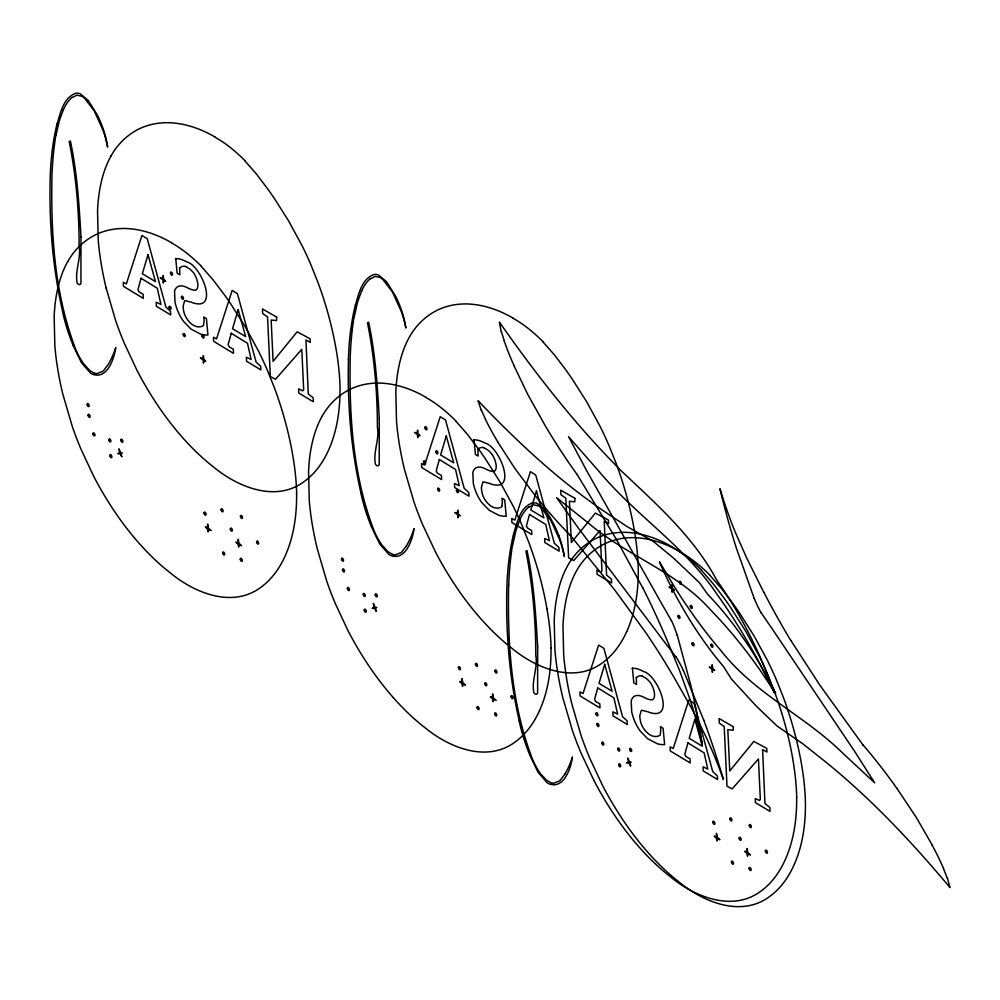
<?xml version="1.0" encoding="UTF-8"?>
<svg xmlns="http://www.w3.org/2000/svg" width="1000" height="1000" viewBox="0 0 1000 1000"><rect width="100%" height="100%" fill="white"/><g stroke="black" fill="none" stroke-linecap="round" stroke-linejoin="round"><path stroke-width="1.5" d="M296.588 493.425C296.887 514.812 293.863 536.575 285.05 556.2A214.525 110.463 67.2 0 1 260.9 587.288C232.463 608.638 194.325 592.888 170.037 572.688A208.475 107.35 67.2 0 1 138.863 543.013A202.025 104.038 67.2 0 1 93.763 476.45L80.862 448.913A186.912 96.25 67.2 0 1 72.337 426.625L62.787 393.963A202.75 104.4 67.2 0 1 54.862 346.138L54.15 316.712A179.325 92.338 67.2 0 1 67.688 261.637M551 648.012C551.3 669.388 548.275 691.162 539.462 710.788M796.637 797.262C796.938 818.637 793.913 840.413 785.1 860.037A214.525 110.463 67.2 0 1 760.95 891.112C732.513 912.475 694.375 896.725 670.088 876.513A208.475 107.35 67.2 0 1 638.913 846.85A202.025 104.038 67.2 0 1 593.825 780.288M348.475 359.325C347.275 404.05 350.962 448.975 360.875 492.638M508.625 585.05C507.45 641.7 510.938 700.288 530.513 753.925A37.925 19.525 67.2 0 0 540.9 774.188L546.337 780.037L550.975 782.825A23.138 11.912 67.2 0 0 553.837 783.162L559.712 780.863L564.938 774.15M115.75 347.762C114.15 358.812 107.263 379.825 92.325 374.212A20.3 10.45 67.2 0 1 90.487 373.075L81.45 362.725L73.225 345.712M414.025 529C412.425 540.037 405.538 561.062 390.6 555.45A20.3 10.45 67.2 0 1 388.762 554.3L379.725 543.962L371.5 526.95A104.6 53.863 67.2 0 1 360.812 492.625M572.413 757.387C570.812 768.438 563.925 789.45 549 783.838A20.3 10.45 67.2 0 1 547.15 782.7L538.112 772.35L529.888 755.337M56 135.375L59.312 120.787L63.375 109.575M354.288 316.613L357.587 302.025L361.662 290.812M512.675 545L515.975 530.413L520.05 519.2M501.9 505.863L502.337 502.35A18.2 9.375 67.2 0 0 502.013 498.288L504.712 499.888L506.238 516.213L504.862 516.263A56.55 29.112 67.2 0 1 498.862 515.337L489.25 510.312L481.763 502.587A27.538 14.175 67.2 0 1 473.3 483.325L472.825 472.612A15.987 8.238 67.2 0 1 473.438 470.812L473.663 470.363A20.575 10.6 67.2 0 1 478.688 467.088C484.275 466.625 488.725 472.238 494.25 471.325M57.162 123.8C60.475 112.75 63.45 97.537 75.75 93.3A25 12.875 67.2 0 1 80.113 93.7L88.275 100.487L97.375 115.075A61.675 31.762 67.2 0 1 101.088 123.275L102.137 125.962A58.038 29.887 67.2 0 1 107.613 146.8M355.438 305.025C358.75 293.988 361.725 278.775 374.025 274.538A25 12.875 67.2 0 1 378.387 274.938L386.55 281.712L395.65 296.312A61.675 31.762 67.2 0 1 399.363 304.513L400.412 307.188A58.038 29.887 67.2 0 1 405.887 328.025L404.425 321.625A69.713 35.9 67.2 0 0 401.35 311.562L392.562 292.2L383.137 279.825A20.875 10.75 67.2 0 0 380.238 277.488L375.3 276.413L370.462 278.738M513.825 533.413C517.137 522.375 520.112 507.163 532.413 502.925M626.712 631.65C635.525 612.025 638.55 590.25 638.25 568.875A183.725 94.612 67.2 0 0 634.188 529.625A209.838 108.05 67.2 0 0 616.087 463.3L609.25 446.188A191.375 98.55 67.2 0 0 600.2 426.6L586.962 402.25L572.4 379.325A272.362 140.25 67.2 0 0 565.763 369.812L554.575 355.087L542.975 341.875M406.538 545.763L401.325 552.475L395.45 554.788A23.138 11.912 67.2 0 1 392.587 554.462M111.1 155.863C119.087 141.5 132.375 129.987 148.262 125.363A232.475 119.712 67.2 0 1 169.1 122.725C185.325 123.25 200.987 128.85 214.925 136.938M67.713 261.65C75.7 247.288 88.987 235.775 104.887 231.15A232.475 119.712 67.2 0 1 125.712 228.512C141.938 229.037 157.6 234.638 171.537 242.738M322.125 416.238C330.112 401.875 343.4 390.363 359.3 385.737A232.475 119.712 67.2 0 1 380.125 383.1C396.35 383.625 412.013 389.225 425.95 397.312M72.188 97.5L77.025 95.175L81.962 96.287A20.875 10.75 67.2 0 1 84.85 98.612L94.288 110.962L103.075 130.338A69.713 35.9 67.2 0 1 106.15 140.387L107.625 146.8M528.85 507.125L533.688 504.8L538.625 505.913A20.875 10.75 67.2 0 1 541.512 508.237L550.95 520.588L559.738 539.963A69.713 35.9 67.2 0 1 562.812 550.013L564.3 556.425A58.038 29.887 67.2 0 0 558.837 535.575M175.512 258.562L177.6 258.663A49.062 25.263 67.2 0 1 186.663 261.837C200.912 264.95 219.387 310.738 193.675 303.075A40.688 20.95 67.2 0 1 191.488 302.225L185.075 300.625A8.35 4.3 67.2 0 0 184.562 300.9L183.113 306.262A17.038 8.775 67.2 0 0 183.55 310.113C184.5 318.6 194.15 330.55 203.162 325.825A9.588 4.938 67.2 0 0 203.625 324.625L204.062 321.112A18.2 9.375 67.2 0 0 203.738 317.05L206.438 318.65L207.95 334.975L206.588 335.025A56.55 29.112 67.2 0 1 200.588 334.1L190.975 329.075L183.487 321.35A27.538 14.175 67.2 0 1 175.012 302.087L174.537 291.388A15.987 8.238 67.2 0 1 175.15 289.587L175.375 289.137A20.575 10.6 67.2 0 1 180.413 285.863C186 285.387 190.45 291.012 195.975 290.087A10.15 5.225 67.2 0 0 197.638 282.663L196.737 279.113A17.712 9.125 67.2 0 0 193.988 273.35A24.038 12.375 67.2 0 0 189.288 268.625L185.7 266.613M473.787 439.8L475.875 439.9A49.062 25.263 67.2 0 1 484.938 443.062C499.188 446.175 517.675 491.962 491.95 484.3A40.688 20.95 67.2 0 1 489.762 483.462L483.35 481.863A8.35 4.3 67.2 0 0 482.837 482.125L481.388 487.5A17.038 8.775 67.2 0 0 481.825 491.35C482.775 499.837 492.425 511.788 501.438 507.062A9.588 4.938 67.2 0 0 501.9 505.85M632.175 668.188L634.275 668.288A49.062 25.263 67.2 0 1 643.325 671.45C657.575 674.562 676.062 720.362 650.337 712.7A40.688 20.95 67.2 0 1 648.15 711.85L641.737 710.25A8.35 4.3 67.2 0 0 641.225 710.525L639.775 715.888A17.038 8.775 67.2 0 0 640.212 719.737C641.162 728.225 650.812 740.175 659.825 735.45A9.588 4.938 67.2 0 0 660.288 734.237L660.725 730.738A18.2 9.375 67.2 0 0 660.4 726.675L663.1 728.275L664.625 744.6L663.25 744.65A56.55 29.112 67.2 0 1 657.25 743.725L647.638 738.7L640.163 730.975A27.538 14.175 67.2 0 1 631.688 711.712L631.213 701.012A15.987 8.238 67.2 0 1 631.825 699.2L632.05 698.763A20.575 10.6 67.2 0 1 637.087 695.475C642.663 695.013 647.125 700.625 652.638 699.712A10.15 5.225 67.2 0 0 654.312 692.275L653.4 688.737A17.712 9.125 67.2 0 0 650.65 682.962A24.038 12.375 67.2 0 0 645.95 678.25L642.362 676.237M94.3 373.2L89.675 370.412L84.25 364.525A37.925 19.525 67.2 0 1 73.875 344.288C54.225 290.688 50.812 232.075 51.962 175.438A344.425 177.362 67.2 0 1 55.862 135.238M392.587 554.438L387.95 551.65L382.525 545.75A37.925 19.525 67.2 0 1 372.15 525.525C352.5 471.925 349.087 413.312 350.238 356.662A344.425 177.362 67.2 0 1 354.137 316.462M483.975 447.85L487.562 449.862A24.038 12.375 67.2 0 1 492.275 454.575M536.788 503.375C545.262 507.6 549.675 516.763 554.038 524.7A61.675 31.762 67.2 0 1 557.75 532.9L558.8 535.588M513.212 318.175C499.263 310.087 483.6 304.488 467.375 303.962A232.475 119.712 67.2 0 0 446.55 306.6C430.65 311.225 417.362 322.738 409.375 337.1A179.325 92.338 67.2 0 0 395.825 392.163L396.525 421.587A202.75 104.4 67.2 0 0 404.45 469.412L414.012 502.062A186.912 96.25 67.2 0 0 422.525 524.362L435.45 551.888A202.025 104.038 67.2 0 0 480.538 618.425A208.475 107.35 67.2 0 0 511.7 648.125C535.988 668.337 574.125 684.087 602.562 662.725A214.525 110.463 67.2 0 0 626.7 631.638M671.6 546.562C657.65 538.475 641.988 532.875 625.763 532.35A232.475 119.712 67.2 0 0 604.938 534.987C589.038 539.612 575.75 551.125 567.762 565.487A179.325 92.338 67.2 0 0 554.212 620.55L554.913 649.975A202.75 104.4 67.2 0 0 562.837 697.8L572.4 730.45A186.912 96.25 67.2 0 0 580.913 752.75L593.837 780.275M680.362 551.9C666.425 543.8 650.763 538.2 634.538 537.688A232.475 119.712 67.2 0 0 613.713 540.325C597.812 544.938 584.525 556.45 576.538 570.825A179.325 92.338 67.2 0 0 562.987 625.887L563.688 655.3A202.75 104.4 67.2 0 0 571.613 703.138L581.163 735.788A186.912 96.25 67.2 0 0 589.688 758.075L602.612 785.6A202.025 104.038 67.2 0 0 647.688 852.138A208.475 107.35 67.2 0 0 678.863 881.85C703.15 902.05 741.287 917.8 769.725 896.45A214.525 110.463 67.2 0 0 793.863 865.35C802.712 845.75 805.7 823.962 805.413 802.6A183.725 94.612 67.2 0 0 801.35 763.35A209.838 108.05 67.2 0 0 783.25 697.013L776.413 679.912A191.375 98.55 67.2 0 0 767.362 660.325L754.112 635.975L739.562 613.038A272.362 140.25 67.2 0 0 732.925 603.538L721.737 588.812L710.138 575.588M701.363 570.262L712.962 583.488L724.15 598.212A272.362 140.25 67.2 0 1 730.788 607.712L745.35 630.638L758.587 654.987A191.375 98.55 67.2 0 1 767.65 674.575L774.475 691.688A209.838 108.05 67.2 0 1 792.613 758.025M244.7 160.637L256.3 173.863L267.475 188.588A272.362 140.25 67.2 0 1 274.125 198.088L288.675 221.025L301.925 245.362A191.375 98.55 67.2 0 1 310.975 264.95L317.812 282.062A209.838 108.05 67.2 0 1 335.938 348.4A183.725 94.612 67.2 0 1 340.05 387.688C340.175 409.05 337.287 430.8 328.438 450.412A214.525 110.463 67.2 0 1 304.288 481.488C275.85 502.85 237.712 487.1 213.425 466.887A208.475 107.35 67.2 0 1 182.25 437.225A202.025 104.038 67.2 0 1 137.15 370.662L124.25 343.125A186.912 96.25 67.2 0 1 115.725 320.838L106.175 288.175M455.725 421.012L467.325 434.225L478.512 448.95A272.362 140.25 67.2 0 1 485.15 458.45L499.7 481.388L512.95 505.737A191.375 98.55 67.2 0 1 522 525.325L528.837 542.438A209.838 108.05 67.2 0 1 546.962 608.775M201.312 266.425L212.913 279.65L224.1 294.375A272.362 140.25 67.2 0 1 230.738 303.875L245.287 326.812L258.538 351.15A191.375 98.55 67.2 0 1 267.587 370.737L274.425 387.85A209.838 108.05 67.2 0 1 292.55 454.188A183.725 94.612 67.2 0 1 296.663 493.475M570.325 535.337L615.2 590.6L645.962 632.875A448.85 231.137 67.2 0 1 674.837 678.775L691.325 707.837L705.8 736.388A256.962 132.325 67.2 0 1 723.4 779.513A464.162 239.013 67.2 0 0 703.787 720.225M862.962 744.963L819.938 685.312L790.725 640.263M775.525 693.188L760 670.062A336.975 173.525 67.2 0 0 710.725 610.075C676.888 571.638 626.725 555.962 588.425 523.112L556.65 497.713L578.15 527.812L665.975 643.95A213.637 110.013 67.2 0 0 668.812 647.575L675.812 656.8M896.7 788.05L916.4 817.588L932.275 845.2M577 474.275L616.512 539.587L642.862 588.1M659.663 562.087L674.275 586.512A336.975 173.525 67.2 0 0 721.575 651.363C754.875 693.838 805.362 716.062 843.238 753.612L874.65 782.837L854.275 750.825L770.6 626.512A213.637 110.013 67.2 0 0 767.887 622.625L761.213 612.75M497.775 441.987L514.712 468.225L535.4 495.85A373.963 192.575 67.2 0 0 570.312 535.4M773.975 692.113L761 666.112A336.975 173.525 67.2 0 0 717.487 594.987C685.487 546.688 635.525 515.425 598.862 471.213L568.525 436.662L586.838 471.037L662.8 605.662A213.637 110.013 67.2 0 0 665.275 609.9L671.35 620.6M763.688 592.112L746.988 558.638L735.375 532.463A256.962 132.325 67.2 0 1 719.963 488.738A464.162 239.013 67.2 0 0 736.363 548.1L754.225 598.525M683.413 670.512L703.763 720.238M485.562 419.425L481.45 410.3M513.787 365.275L527.788 394.5L545.65 426.45A373.963 192.575 67.2 0 0 576.975 474.325M943.462 868.562L947.138 877.875M677.3 635.375L690.975 686.012A464.162 239.013 67.2 0 1 702.275 744.488M504.338 341.087L501.413 331.65M481.287 410.475L478.075 400.65C516.5 441.075 557.537 479.45 603.675 511L627.112 526.6L653.213 541.312L674.112 558.6L699.488 582.762L707.625 594.275A245.662 126.5 67.2 0 1 775.625 693.1M947.325 877.738L950 887.575C912.362 842.638 872.05 799.638 826.5 762.613L803.112 744.025L776.888 725.85L756.25 706.087L731.425 679.062L723.725 666.838A245.662 126.5 67.2 0 1 659.538 562.15M519.263 721.025C509.35 677.362 505.675 632.438 506.863 587.712A296.5 152.675 67.2 0 1 513.763 533.337M62.6 311.4C52.688 267.738 49 222.812 50.188 178.1A296.5 152.675 67.2 0 1 57.088 123.713M501.2 331.725L499.375 322.05C535.138 373.2 573.713 422.612 617.587 467.088L619.663 469.387C655.35 503.088 693.388 536.375 716.812 580.262A245.662 126.5 67.2 0 1 774.112 692.087M632.413 668.25L633.8 682.887L636.5 684.438L636.312 677.513M474.025 439.862L475.412 454.5L478.113 456.05L477.925 449.125M175.75 258.625L177.138 273.263L179.838 274.812L179.65 267.887M425.962 397.5A151.588 78.062 67.2 0 1 455.763 420.825M546.938 608.763A183.725 94.612 67.2 0 1 551.075 648.062M539.45 710.763A214.525 110.463 67.2 0 1 515.312 741.862C486.875 763.225 448.738 747.475 424.45 727.262A208.475 107.35 67.2 0 1 393.275 697.6M393.275 697.562A202.025 104.038 67.2 0 1 348.175 631.038L335.275 603.5A186.912 96.25 67.2 0 1 326.75 581.2L317.2 548.55A202.75 104.4 67.2 0 1 309.275 500.725L308.562 471.3A179.325 92.338 67.2 0 1 322.113 416.213M932.237 845.238A153.713 79.15 67.2 0 1 943.538 868.538M862.975 744.9A373.963 192.575 67.2 0 1 896.675 788.1M790.675 640.312A448.85 231.137 67.2 0 1 763.737 592.075M761.112 612.85A64.562 33.25 67.2 0 1 754.287 598.5M513.85 365.25A153.713 79.15 67.2 0 1 504.263 341.1M642.913 588.062A448.85 231.137 67.2 0 1 666.5 638.938L679.525 670.387L690.425 700.6A256.962 132.325 67.2 0 1 702.25 744.488M671.462 620.538A64.562 33.25 67.2 0 1 677.212 635.375M497.812 441.938A153.713 79.15 67.2 0 1 485.5 419.462M675.9 656.675A64.562 33.25 67.2 0 1 683.35 670.55M680.375 552.087A151.588 78.062 67.2 0 1 710.175 575.413M171.55 242.913A151.588 78.062 67.2 0 1 201.35 266.25M671.612 546.75A151.588 78.062 67.2 0 1 701.4 570.075M792.575 758.012A183.725 94.612 67.2 0 1 796.712 797.312M636.388 677.638A21.637 11.137 67.2 0 1 642.312 675.987M572.388 757.237A166.238 85.6 67.2 0 1 564.888 774.075M508.713 585.125A344.425 177.362 67.2 0 1 512.525 544.85M520.1 519.275A87.638 45.125 67.2 0 1 528.763 506.962M532.425 502.962A25 12.875 67.2 0 1 536.775 503.325M529.938 755.325A104.6 53.863 67.2 0 1 519.2 721.012M414 528.85A166.238 85.6 67.2 0 1 406.5 545.688M361.712 290.887A87.638 45.125 67.2 0 1 370.375 278.575M348.413 359.288A296.5 152.675 67.2 0 1 355.375 304.95M478 449.25A21.637 11.137 67.2 0 1 483.925 447.6M492.262 454.575A17.712 9.125 67.2 0 1 495.025 460.35L495.988 463.913A10.15 5.225 67.2 0 1 494.275 471.375M513.225 318.363A151.588 78.062 67.2 0 1 543.013 341.688M115.712 347.612A166.238 85.6 67.2 0 1 108.225 364.462L103.05 371.238L97.175 373.562A23.138 11.912 67.2 0 1 94.312 373.225M63.438 109.65A87.638 45.125 67.2 0 1 72.1 97.338M73.275 345.7A104.6 53.863 67.2 0 1 62.525 311.388M179.725 268.012A21.637 11.137 67.2 0 1 185.637 266.363M214.938 137.125A151.588 78.062 67.2 0 1 244.737 160.45M106.175 288.175A202.75 104.4 67.2 0 1 98.25 240.35L97.537 210.925A179.325 92.338 67.2 0 1 111.075 155.85M80.988 237.175L80.962 283.488L79.875 284.625L78.5 284.462L77.125 282.938C74.713 270.575 81.35 258.562 79.125 245.963C79.088 210.925 76.112 175.837 69.2 141.463L70.375 141C77.1 172.638 79.188 204.963 80.988 237.175M379.263 418.413L379.237 464.725L378.15 465.863L376.775 465.7L375.4 464.175C372.987 451.812 379.625 439.787 377.4 427.2C377.362 392.163 374.387 357.062 367.475 322.688L368.65 322.238C375.375 353.862 377.463 386.2 379.263 418.413M537.65 646.8L537.625 693.112L536.538 694.25L535.163 694.087L533.8 692.562C531.375 680.2 538.013 668.175 535.788 655.588C535.75 620.55 532.775 585.462 525.862 551.087L527.038 550.625C533.763 582.25 535.85 614.587 537.65 646.8M276.675 317.125L276.512 320.6L271.15 320.012L273.087 361.312L297.175 331.812L310.087 338.775L310.25 342.438L305.95 339.95L308.275 393.9L313.212 397.825L313.325 401.763L298.812 393.05L298.612 388.85L302.738 390.85L303.675 389.688L301.775 349.325L275.512 379.275L270.35 376.587L267.538 316.925L262.663 313.525L262.45 308.938L276.675 317.125M574.95 498.363L574.8 501.838L569.425 501.25L571.362 542.55L595.45 513.05L608.362 520L608.538 523.675L604.225 521.188L606.562 575.138L611.487 579.05L611.6 583L597.087 574.288L596.9 570.087L601.013 572.075L601.95 570.913L600.05 530.55L573.787 560.513L568.625 557.825L565.812 498.162L560.938 494.75L560.725 490.163L574.95 498.363M733.337 726.75L733.188 730.225L727.812 729.638L729.762 770.938L753.838 741.438L766.75 748.388L766.925 752.062L762.613 749.575L764.95 803.525L769.875 807.45L769.987 811.388L755.475 802.675L755.288 798.475L759.4 800.475L760.337 799.3L758.438 758.95L732.175 788.9L727.013 786.213L724.2 726.55L719.325 723.15L719.112 718.55L733.337 726.75M163.787 280.65L163.325 283.075L162.9 279.85L160.188 277.863L162.7 278.488L163.162 275.512L163.75 279.175L165.613 281.15L163.787 280.65M203.988 360.725L203.525 363.162L203.1 359.938L200.387 357.938L202.9 358.562L203.363 355.6L203.95 359.263L205.812 361.238L203.988 360.725M418.2 435.238L417.738 437.663L417.312 434.438L414.6 432.438L417.113 433.062L417.575 430.1L418.162 433.762L420.025 435.737L418.2 435.238M458.4 515.312L457.95 517.737L457.512 514.513L454.8 512.525L457.312 513.138L457.775 510.175L458.363 513.837L460.225 515.812L458.4 515.312M672.613 589.812L672.15 592.238L671.725 589.012L669.013 587.025L671.525 587.65L671.988 584.675L672.575 588.35L674.438 590.312L672.613 589.812M712.812 669.9L712.362 672.325L711.925 669.1L709.212 667.1L711.725 667.725L712.188 664.762L712.775 668.425L714.638 670.4L712.812 669.9M210.875 530.413L208.5 529.55L208.162 531.862L207.438 528.862L205.775 527.562L205.438 526.838L207.575 527.737L207.65 524.075L208.475 528.1L210.875 530.413M241.438 545.625L239.062 544.763L238.725 547.075L238 544.075L236.337 542.762L236 542.05L238.137 542.95L238.212 539.288L239.037 543.312L241.438 545.625M465.288 685L462.912 684.137L462.575 686.45L461.85 683.45L460.188 682.138L459.85 681.425L461.987 682.325L462.062 678.662L462.887 682.688L465.288 685M495.85 700.2L493.475 699.338L493.137 701.65L492.413 698.65L490.75 697.35L490.412 696.625L492.55 697.525L492.625 693.863L493.45 697.887L495.85 700.2M719.7 839.587L717.325 838.725L716.988 841.038L716.263 838.025L714.6 836.725L714.262 836.012L716.4 836.912L716.475 833.238L717.3 837.262L719.7 839.587M750.263 854.788L747.887 853.925L747.55 856.237L746.825 853.238L745.163 851.925L744.825 851.213L746.963 852.113L747.038 848.45L747.862 852.475L750.263 854.788M121.788 456.65L120.25 453.938L117.725 453.65L119.637 452.55L118.888 448.837L120.55 452.463L122.338 452.9L121.088 454.087L121.788 456.65M376.2 611.237L374.663 608.513L372.137 608.225L374.05 607.137L373.3 603.425L374.963 607.05L376.75 607.475L375.5 608.675L376.2 611.237M630.625 765.812L629.075 763.1L626.55 762.812L628.462 761.725L627.712 758.012L629.375 761.637L631.163 762.062L629.913 763.25L630.625 765.812M141.062 278.275L137.938 289.637L138.975 291.8L143.175 294.275L143.312 298.35L123.45 286.325L123.287 282.275L126.363 283.875L141.938 235.487L147.238 238.7L165.888 307.025L170.487 311.312L170.688 314.9L156.375 306.288L156.188 302.225L160.938 304.45L157.3 288.275L141.062 278.275M231.25 333.275L228.125 344.625L229.163 346.788L233.363 349.263L233.487 353.338L213.625 341.312L213.475 337.262L216.55 338.875L232.125 290.475L237.425 293.688L256.075 362.013L260.675 366.3L260.875 369.888L246.562 361.275L246.375 357.212L251.125 359.438L247.475 343.263L231.25 333.275M439.338 459.513L436.225 470.875L437.25 473.038L441.45 475.5L441.587 479.575L421.725 467.55L421.562 463.512L424.65 465.112L440.225 416.712L445.513 419.938L464.162 488.25L468.775 492.537L468.975 496.125L454.663 487.525L454.462 483.45L459.212 485.688L455.575 469.513L439.338 459.513M529.525 514.5L526.4 525.862L527.438 528.025L531.638 530.5L531.775 534.562L511.912 522.537L511.75 518.5L514.825 520.1L530.4 471.7L535.7 474.925L554.35 543.237L558.95 547.525L559.15 551.125L544.837 542.513L544.65 538.438L549.4 540.675L545.763 524.5L529.525 514.5M597.725 687.9L594.612 699.262L595.638 701.425L599.837 703.9L599.975 707.962L580.112 695.95L579.95 691.9L583.038 693.5L598.612 645.113L603.9 648.325L622.55 716.637L627.163 720.925L627.362 724.525L613.05 715.913L612.85 711.85L617.6 714.075L613.962 697.9L597.725 687.9M687.913 742.887L684.788 754.25L685.825 756.413L690.025 758.888L690.163 762.962L670.3 750.938L670.138 746.888L673.213 748.487L688.787 700.1L694.087 703.312L712.738 771.625L717.337 775.913L717.537 779.513L703.225 770.9L703.037 766.838L707.788 769.062L704.15 752.887L687.913 742.887M148.012 254.688L142.35 273.725L155.463 281.613L148.012 254.688M238.188 309.688L232.525 328.713L245.65 336.6L238.188 309.688M446.287 435.925L440.625 454.95L453.738 462.85L446.287 435.925M536.462 490.913L530.812 509.938L543.925 517.837L536.462 490.913M604.675 664.312L599.012 683.337L612.125 691.237L604.675 664.312M694.862 719.3L689.2 738.325L702.312 746.225L694.862 719.3M511.012 696.612A1.65 0.85 67.2 0 0 512.638 698.662A1.65 0.85 67.2 0 0 512.4 696.112A1.65 0.85 67.2 0 0 511.012 696.612M458.45 667.712A1.65 0.85 67.2 0 0 460.062 669.75A1.65 0.85 67.2 0 0 459.837 667.212A1.65 0.85 67.2 0 0 458.45 667.712M475.475 664.312A1.65 0.85 67.2 0 0 477.1 666.363A1.65 0.85 67.2 0 0 476.863 663.825A1.65 0.85 67.2 0 0 475.475 664.312M494.888 670.975A1.65 0.85 67.2 0 0 496.512 673.025A1.65 0.85 67.2 0 0 496.275 670.475A1.65 0.85 67.2 0 0 494.888 670.975M484.762 683.7A1.65 0.85 67.2 0 0 486.388 685.75A1.65 0.85 67.2 0 0 486.15 683.2A1.65 0.85 67.2 0 0 484.762 683.7M494.712 713.9A1.65 0.85 67.2 0 0 496.325 715.95A1.65 0.85 67.2 0 0 496.1 713.4A1.65 0.85 67.2 0 0 494.712 713.9M477.075 707.562A1.65 0.85 67.2 0 0 478.688 709.613A1.65 0.85 67.2 0 0 478.462 707.075A1.65 0.85 67.2 0 0 477.075 707.562M341.525 559.163A1.65 0.85 67.2 0 0 343.15 561.2A1.65 0.85 67.2 0 0 342.912 558.663A1.65 0.85 67.2 0 0 341.525 559.163M347.4 588.462A1.65 0.85 67.2 0 0 349.025 590.5A1.65 0.85 67.2 0 0 348.775 587.95A1.65 0.85 67.2 0 0 347.4 588.462M364.275 610.2A1.65 0.85 67.2 0 0 365.9 612.25A1.65 0.85 67.2 0 0 365.662 609.7A1.65 0.85 67.2 0 0 364.275 610.2M363.288 594.462A1.65 0.85 67.2 0 0 364.9 596.512A1.65 0.85 67.2 0 0 364.663 593.962A1.65 0.85 67.2 0 0 363.288 594.462M375.275 594.825A1.65 0.85 67.2 0 0 376.9 596.862A1.65 0.85 67.2 0 0 376.662 594.312A1.65 0.85 67.2 0 0 375.275 594.825M342.5 569.888A1.65 0.85 67.2 0 0 344.125 571.938A1.65 0.85 67.2 0 0 343.888 569.388A1.65 0.85 67.2 0 0 342.5 569.888M423.525 461.825A1.65 0.85 67.2 0 0 425.15 463.875A1.65 0.85 67.2 0 0 424.913 461.325A1.65 0.85 67.2 0 0 423.525 461.825M424.913 427.675A1.65 0.85 67.2 0 0 426.538 429.725A1.65 0.85 67.2 0 0 426.3 427.175A1.65 0.85 67.2 0 0 424.913 427.675M456.475 490.575A1.65 0.85 67.2 0 0 458.1 492.625A1.65 0.85 67.2 0 0 457.863 490.087A1.65 0.85 67.2 0 0 456.475 490.575M435.875 451.812A1.65 0.85 67.2 0 0 437.488 453.862A1.65 0.85 67.2 0 0 437.262 451.312A1.65 0.85 67.2 0 0 435.875 451.812M437.625 489.113A1.65 0.85 67.2 0 0 439.25 491.163A1.65 0.85 67.2 0 0 439.012 488.612A1.65 0.85 67.2 0 0 437.625 489.113M692.038 643.7A1.65 0.85 67.2 0 0 693.662 645.738A1.65 0.85 67.2 0 0 693.425 643.2A1.65 0.85 67.2 0 0 692.038 643.7M690.288 606.4A1.65 0.85 67.2 0 0 691.9 608.438A1.65 0.85 67.2 0 0 691.675 605.9A1.65 0.85 67.2 0 0 690.288 606.4M710.888 645.163A1.65 0.85 67.2 0 0 712.513 647.212A1.65 0.85 67.2 0 0 712.275 644.663A1.65 0.85 67.2 0 0 710.888 645.163M679.325 582.25A1.65 0.85 67.2 0 0 680.95 584.3A1.65 0.85 67.2 0 0 680.713 581.763A1.65 0.85 67.2 0 0 679.325 582.25M677.938 616.413A1.65 0.85 67.2 0 0 679.562 618.45A1.65 0.85 67.2 0 0 679.325 615.913A1.65 0.85 67.2 0 0 677.938 616.413M596.912 724.475A1.65 0.85 67.2 0 0 598.538 726.513A1.65 0.85 67.2 0 0 598.3 723.962A1.65 0.85 67.2 0 0 596.912 724.475M629.688 749.4A1.65 0.85 67.2 0 0 631.312 751.45A1.65 0.85 67.2 0 0 631.075 748.9A1.65 0.85 67.2 0 0 629.688 749.4M617.7 749.05A1.65 0.85 67.2 0 0 619.312 751.087A1.65 0.85 67.2 0 0 619.075 748.538A1.65 0.85 67.2 0 0 617.7 749.05M618.688 764.788A1.65 0.85 67.2 0 0 620.312 766.825A1.65 0.85 67.2 0 0 620.075 764.275A1.65 0.85 67.2 0 0 618.688 764.788M601.812 743.037A1.65 0.85 67.2 0 0 603.438 745.088A1.65 0.85 67.2 0 0 603.2 742.537A1.65 0.85 67.2 0 0 601.812 743.037M595.938 713.75A1.65 0.85 67.2 0 0 597.562 715.788A1.65 0.85 67.2 0 0 597.325 713.238A1.65 0.85 67.2 0 0 595.938 713.75M731.488 862.15A1.65 0.85 67.2 0 0 733.1 864.2A1.65 0.85 67.2 0 0 732.875 861.65A1.65 0.85 67.2 0 0 731.488 862.15M749.125 868.475A1.65 0.85 67.2 0 0 750.738 870.525A1.65 0.85 67.2 0 0 750.512 867.987A1.65 0.85 67.2 0 0 749.125 868.475M739.175 838.288A1.65 0.85 67.2 0 0 740.8 840.325A1.65 0.85 67.2 0 0 740.562 837.788A1.65 0.85 67.2 0 0 739.175 838.288M749.3 825.562A1.65 0.85 67.2 0 0 750.925 827.6A1.65 0.85 67.2 0 0 750.688 825.062A1.65 0.85 67.2 0 0 749.3 825.562M729.887 818.9A1.65 0.85 67.2 0 0 731.513 820.95A1.65 0.85 67.2 0 0 731.275 818.4A1.65 0.85 67.2 0 0 729.887 818.9M712.862 822.288A1.65 0.85 67.2 0 0 714.475 824.338A1.65 0.85 67.2 0 0 714.25 821.787A1.65 0.85 67.2 0 0 712.862 822.288M765.425 851.188A1.65 0.85 67.2 0 0 767.05 853.238A1.65 0.85 67.2 0 0 766.812 850.7A1.65 0.85 67.2 0 0 765.425 851.188M183.212 334.525A1.65 0.85 67.2 0 0 184.838 336.575A1.65 0.85 67.2 0 0 184.6 334.038A1.65 0.85 67.2 0 0 183.212 334.525M181.462 297.225A1.65 0.85 67.2 0 0 183.075 299.275A1.65 0.85 67.2 0 0 182.85 296.737A1.65 0.85 67.2 0 0 181.462 297.225M202.062 336A1.65 0.85 67.2 0 0 203.688 338.05A1.65 0.85 67.2 0 0 203.45 335.5A1.65 0.85 67.2 0 0 202.062 336M170.5 273.087A1.65 0.85 67.2 0 0 172.125 275.138A1.65 0.85 67.2 0 0 171.887 272.587A1.65 0.85 67.2 0 0 170.5 273.087M169.112 307.238A1.65 0.85 67.2 0 0 170.738 309.288A1.65 0.85 67.2 0 0 170.5 306.75A1.65 0.85 67.2 0 0 169.112 307.238M88.088 415.312A1.65 0.85 67.2 0 0 89.712 417.35A1.65 0.85 67.2 0 0 89.475 414.8A1.65 0.85 67.2 0 0 88.088 415.312M120.862 440.238A1.65 0.85 67.2 0 0 122.487 442.287A1.65 0.85 67.2 0 0 122.25 439.738A1.65 0.85 67.2 0 0 120.862 440.238M108.863 439.888A1.65 0.85 67.2 0 0 110.487 441.925A1.65 0.85 67.2 0 0 110.25 439.375A1.65 0.85 67.2 0 0 108.863 439.888M109.862 455.625A1.65 0.85 67.2 0 0 111.487 457.663A1.65 0.85 67.2 0 0 111.25 455.112A1.65 0.85 67.2 0 0 109.862 455.625M92.987 433.875A1.65 0.85 67.2 0 0 94.612 435.925A1.65 0.85 67.2 0 0 94.362 433.375A1.65 0.85 67.2 0 0 92.987 433.875M87.112 404.575A1.65 0.85 67.2 0 0 88.737 406.625A1.65 0.85 67.2 0 0 88.5 404.075A1.65 0.85 67.2 0 0 87.112 404.575M222.65 552.987A1.65 0.85 67.2 0 0 224.275 555.037A1.65 0.85 67.2 0 0 224.05 552.487A1.65 0.85 67.2 0 0 222.65 552.987M240.3 559.312A1.65 0.85 67.2 0 0 241.912 561.362A1.65 0.85 67.2 0 0 241.688 558.812A1.65 0.85 67.2 0 0 240.3 559.312M230.35 529.113A1.65 0.85 67.2 0 0 231.975 531.163A1.65 0.85 67.2 0 0 231.737 528.625A1.65 0.85 67.2 0 0 230.35 529.113M240.475 516.388A1.65 0.85 67.2 0 0 242.1 518.438A1.65 0.85 67.2 0 0 241.863 515.9A1.65 0.85 67.2 0 0 240.475 516.388M221.062 509.738A1.65 0.85 67.2 0 0 222.688 511.788A1.65 0.85 67.2 0 0 222.45 509.237A1.65 0.85 67.2 0 0 221.062 509.738M204.037 513.125A1.65 0.85 67.2 0 0 205.65 515.175A1.65 0.85 67.2 0 0 205.425 512.625A1.65 0.85 67.2 0 0 204.037 513.125M256.6 542.025A1.65 0.85 67.2 0 0 258.225 544.075A1.65 0.85 67.2 0 0 257.987 541.525A1.65 0.85 67.2 0 0 256.6 542.025"/></g></svg>
